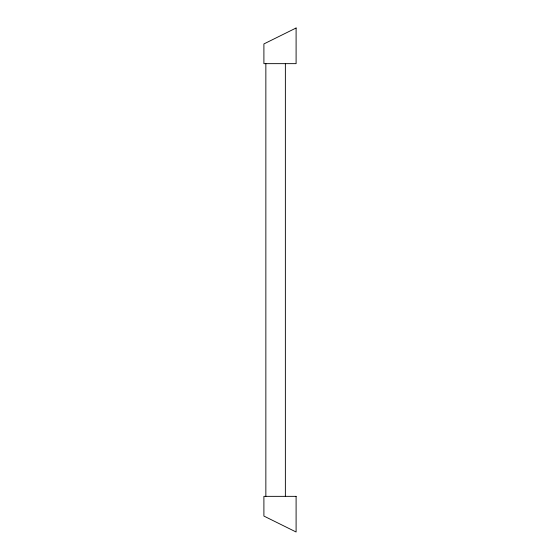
<?xml version="1.0" encoding="UTF-8"?>
<svg xmlns="http://www.w3.org/2000/svg" width="560" height="560" viewBox="0 0 560 560"><rect width="100%" height="100%" fill="white"/><g stroke="black" fill="none" stroke-linecap="round" stroke-linejoin="round"><path stroke-width="0.84" d="M285.369 63.651L285.369 496.349M265.853 63.651L265.853 496.349M296.1 28L263.9 43.939L263.9 63.651L296.1 63.651L296.1 28M296.1 496.349L263.9 496.349L263.9 516.061L296.1 532L296.1 496.349"/></g></svg>
